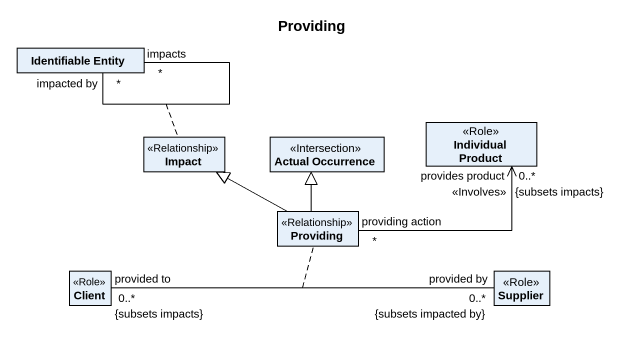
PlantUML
@startuml
title Providing
hide circle
hide empty members
class "Identifiable Entity" as Identifiable_Entity
class "Individual Product" as Individual_Product <<Role>>
class Impact <<Relationship>>
class "Actual Occurrence" as Actual_Occurrence <<Intersection>>
class Providing <<Relationship>>
class Client <<Role>>
class Supplier <<Role>>
Identifiable_Entity "impacted by\n*" -- "impacts\n*" Identifiable_Entity
(Identifiable_Entity, Identifiable_Entity) .. Impact
Providing "providing action\n*" -right-> "provides product\n<<Involves>>\n0..*\n{subsets impacts}" Individual_Product
Providing -left-|> Impact
Providing -up-|> Actual_Occurrence
Client "provided to\n0..*\n{subsets impacts}" -right- "provided by\n0..*\n{subsets impacted by}" Supplier
(Client, Supplier) .. Providing
@enduml
